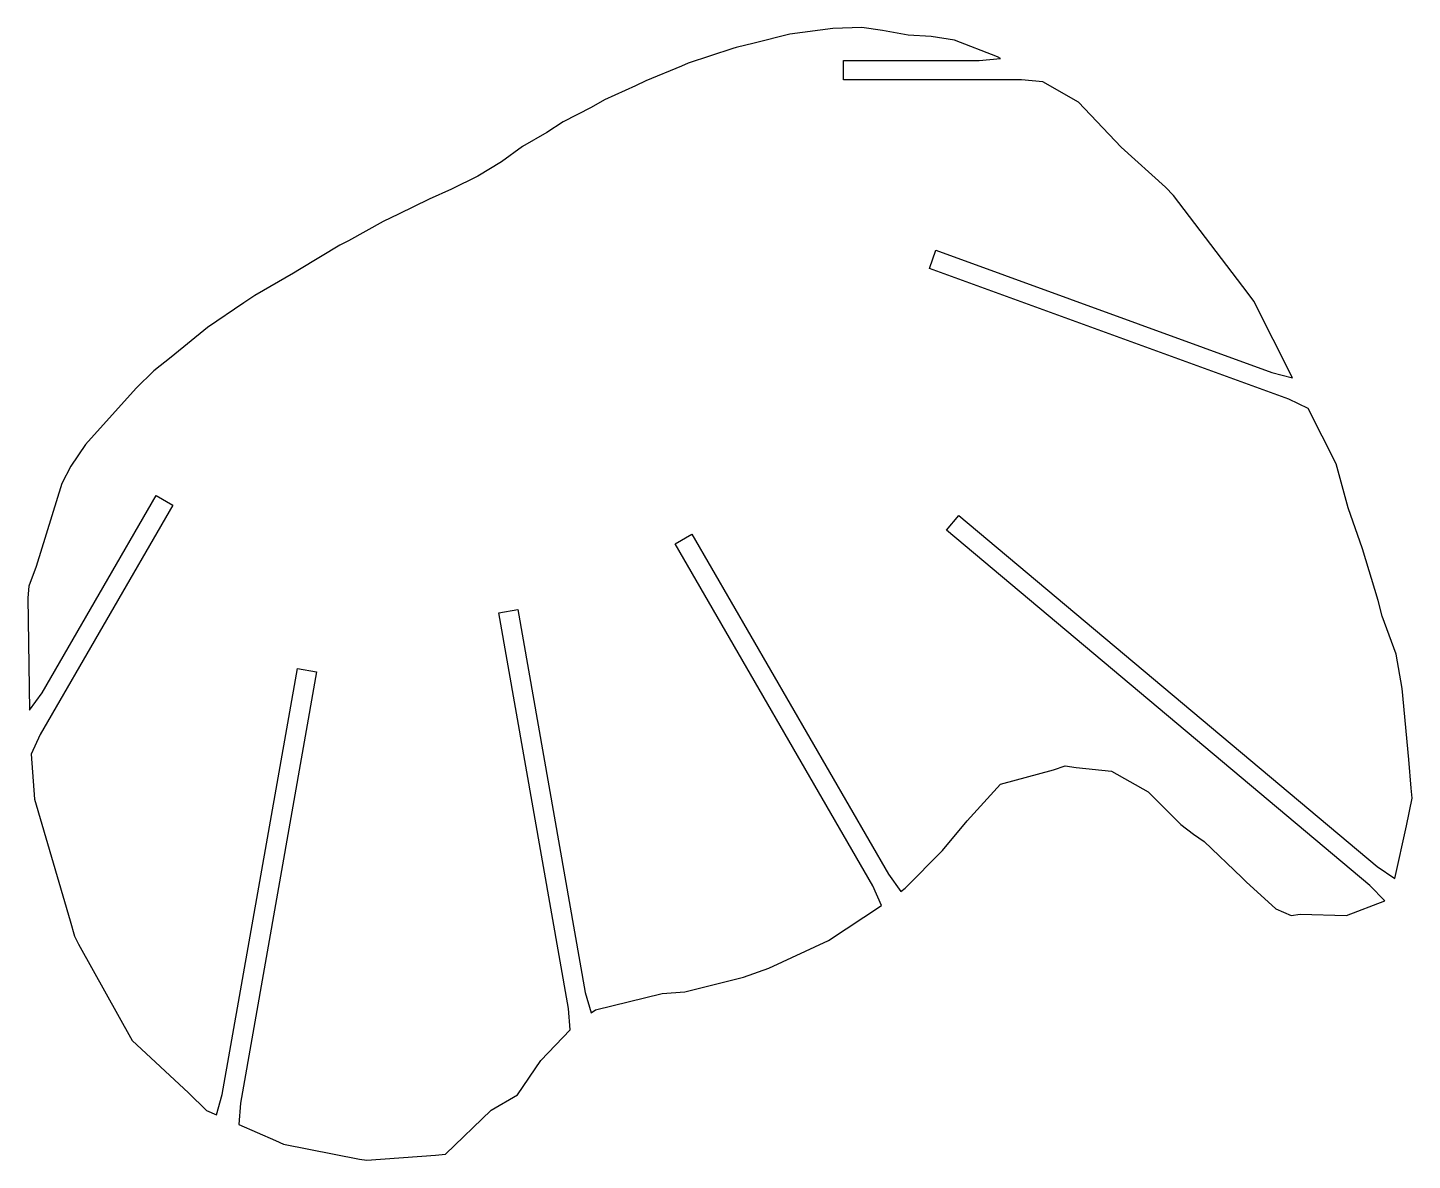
# Model space of a CAD drawing. Header units: inches. Extents: x -5 to 285, y 101 to 339.
import ezdxf

# ---------------------------------------------------------------- set-up
doc = ezdxf.new("R2010")
doc.units = ezdxf.units.IN
doc.header["$MEASUREMENT"] = 0
doc.layers.add('boundary', color=7, linetype='Continuous')

# ---------------------------------------------------------------- blocks, each defined once
blk = doc.blocks.new('block 2')
at = {"layer": 'boundary', "color": 5, "lineweight": 25, "true_color": 0x0000ff}
for points in [[(48.88, 104.88), (64.83, 101.73)], [(48.88, 104.88), (64.83, 101.73)], [(48.88, 104.88), (48.88, 104.88)], [(64.83, 101.73), (64.83, 101.73)]]:
    blk.add_lwpolyline(points, dxfattribs=at)
blk = doc.blocks.new('block 3')
at = {"layer": 'boundary', "color": 5, "lineweight": 25, "true_color": 0x0000ff}
for points in [[(64.83, 101.73), (66.38, 101.49)], [(64.83, 101.73), (66.38, 101.49)], [(64.83, 101.73), (64.83, 101.73)], [(66.38, 101.49), (66.38, 101.49)]]:
    blk.add_lwpolyline(points, dxfattribs=at)
blk = doc.blocks.new('block 4')
at = {"layer": 'boundary', "color": 5, "lineweight": 25, "true_color": 0x0000ff}
for points in [[(66.38, 101.49), (80.76, 102.6)], [(66.38, 101.49), (80.76, 102.6)], [(80.76, 102.6), (80.76, 102.6)], [(66.38, 101.49), (66.38, 101.49)]]:
    blk.add_lwpolyline(points, dxfattribs=at)
blk = doc.blocks.new('block 5')
at = {"layer": 'boundary', "color": 5, "lineweight": 25, "true_color": 0x0000ff}
for points in [[(80.76, 102.6), (82.86, 102.78)], [(80.76, 102.6), (82.86, 102.78)], [(80.76, 102.6), (80.76, 102.6)], [(82.86, 102.78), (82.86, 102.78)]]:
    blk.add_lwpolyline(points, dxfattribs=at)
blk = doc.blocks.new('block 6')
at = {"layer": 'boundary', "color": 5, "lineweight": 25, "true_color": 0x0000ff}
for points in [[(82.86, 102.78), (92.39, 111.98)], [(82.86, 102.78), (92.39, 111.98)], [(92.39, 111.98), (92.39, 111.98)], [(82.86, 102.78), (82.86, 102.78)]]:
    blk.add_lwpolyline(points, dxfattribs=at)
blk = doc.blocks.new('block 7')
at = {"layer": 'boundary', "color": 5, "lineweight": 25, "true_color": 0x0000ff}
for points in [[(92.39, 111.98), (97.9, 115.21)], [(92.39, 111.98), (97.9, 115.21)], [(97.9, 115.21), (97.9, 115.21)], [(92.39, 111.98), (92.39, 111.98)]]:
    blk.add_lwpolyline(points, dxfattribs=at)
blk = doc.blocks.new('block 8')
at = {"layer": 'boundary', "color": 5, "lineweight": 25, "true_color": 0x0000ff}
for points in [[(97.9, 115.21), (102.82, 122.43)], [(97.9, 115.21), (102.82, 122.43)], [(102.82, 122.43), (102.82, 122.43)], [(97.9, 115.21), (97.9, 115.21)]]:
    blk.add_lwpolyline(points, dxfattribs=at)
blk = doc.blocks.new('block 9')
at = {"layer": 'boundary', "color": 5, "lineweight": 25, "true_color": 0x0000ff}
for points in [[(102.82, 122.43), (108.97, 128.82)], [(102.82, 122.43), (108.97, 128.82)], [(108.97, 128.82), (108.97, 128.82)], [(102.82, 122.43), (102.82, 122.43)]]:
    blk.add_lwpolyline(points, dxfattribs=at)
blk = doc.blocks.new('block 10')
at = {"layer": 'boundary', "color": 5, "lineweight": 25, "true_color": 0x0000ff}
for points in [[(108.97, 128.82), (108.62, 133.29)], [(108.97, 128.82), (108.62, 133.29)], [(108.62, 133.29), (108.62, 133.29)], [(108.97, 128.82), (108.97, 128.82)]]:
    blk.add_lwpolyline(points, dxfattribs=at)
blk = doc.blocks.new('block 11')
at = {"layer": 'boundary', "color": 5, "lineweight": 25, "true_color": 0x0000ff}
for points in [[(108.62, 133.29), (93.99, 216.28)], [(108.62, 133.29), (93.99, 216.28)], [(93.99, 216.28), (93.99, 216.28)], [(108.62, 133.29), (108.62, 133.29)]]:
    blk.add_lwpolyline(points, dxfattribs=at)
blk = doc.blocks.new('block 12')
at = {"layer": 'boundary', "color": 5, "lineweight": 25, "true_color": 0x0000ff}
for points in [[(93.99, 216.28), (97.98, 216.98)], [(93.99, 216.28), (97.98, 216.98)], [(93.99, 216.28), (93.99, 216.28)], [(97.98, 216.98), (97.98, 216.98)]]:
    blk.add_lwpolyline(points, dxfattribs=at)
blk = doc.blocks.new('block 13')
at = {"layer": 'boundary', "color": 5, "lineweight": 25, "true_color": 0x0000ff}
for points in [[(97.98, 216.98), (112.14, 136.7)], [(97.98, 216.98), (112.14, 136.7)], [(97.98, 216.98), (97.98, 216.98)], [(112.14, 136.7), (112.14, 136.7)]]:
    blk.add_lwpolyline(points, dxfattribs=at)
blk = doc.blocks.new('block 14')
at = {"layer": 'boundary', "color": 5, "lineweight": 25, "true_color": 0x0000ff}
for points in [[(112.14, 136.7), (113.34, 132.39)], [(112.14, 136.7), (113.34, 132.39)], [(112.14, 136.7), (112.14, 136.7)], [(113.34, 132.39), (113.34, 132.39)]]:
    blk.add_lwpolyline(points, dxfattribs=at)
blk = doc.blocks.new('block 15')
at = {"layer": 'boundary', "color": 5, "lineweight": 25, "true_color": 0x0000ff}
for points in [[(113.34, 132.39), (114.24, 133.07)], [(113.34, 132.39), (114.24, 133.07)], [(113.34, 132.39), (113.34, 132.39)], [(114.24, 133.07), (114.24, 133.07)]]:
    blk.add_lwpolyline(points, dxfattribs=at)
blk = doc.blocks.new('block 16')
at = {"layer": 'boundary', "color": 5, "lineweight": 25, "true_color": 0x0000ff}
for points in [[(114.24, 133.07), (128.25, 136.45)], [(114.24, 133.07), (128.25, 136.45)], [(128.25, 136.45), (128.25, 136.45)], [(114.24, 133.07), (114.24, 133.07)]]:
    blk.add_lwpolyline(points, dxfattribs=at)
blk = doc.blocks.new('block 17')
at = {"layer": 'boundary', "color": 5, "lineweight": 25, "true_color": 0x0000ff}
for points in [[(128.25, 136.45), (133.02, 136.83)], [(128.25, 136.45), (133.02, 136.83)], [(128.25, 136.45), (128.25, 136.45)], [(133.02, 136.83), (133.02, 136.83)]]:
    blk.add_lwpolyline(points, dxfattribs=at)
blk = doc.blocks.new('block 18')
at = {"layer": 'boundary', "color": 5, "lineweight": 25, "true_color": 0x0000ff}
for points in [[(133.02, 136.83), (145.3, 139.89)], [(133.02, 136.83), (145.3, 139.89)], [(145.3, 139.89), (145.3, 139.89)], [(133.02, 136.83), (133.02, 136.83)]]:
    blk.add_lwpolyline(points, dxfattribs=at)
blk = doc.blocks.new('block 19')
at = {"layer": 'boundary', "color": 5, "lineweight": 25, "true_color": 0x0000ff}
for points in [[(145.3, 139.89), (150.6, 141.76)], [(145.3, 139.89), (150.6, 141.76)], [(145.3, 139.89), (145.3, 139.89)], [(150.6, 141.76), (150.6, 141.76)]]:
    blk.add_lwpolyline(points, dxfattribs=at)
blk = doc.blocks.new('block 20')
at = {"layer": 'boundary', "color": 5, "lineweight": 25, "true_color": 0x0000ff}
for points in [[(150.6, 141.76), (163.13, 147.56)], [(150.6, 141.76), (163.13, 147.56)], [(163.13, 147.56), (163.13, 147.56)], [(150.6, 141.76), (150.6, 141.76)]]:
    blk.add_lwpolyline(points, dxfattribs=at)
blk = doc.blocks.new('block 21')
at = {"layer": 'boundary', "color": 5, "lineweight": 25, "true_color": 0x0000ff}
for points in [[(163.13, 147.56), (174.19, 154.9)], [(163.13, 147.56), (174.19, 154.9)], [(174.19, 154.9), (174.19, 154.9)], [(163.13, 147.56), (163.13, 147.56)]]:
    blk.add_lwpolyline(points, dxfattribs=at)
blk = doc.blocks.new('block 22')
at = {"layer": 'boundary', "color": 5, "lineweight": 25, "true_color": 0x0000ff}
for points in [[(174.19, 154.9), (172.39, 159.01)], [(174.19, 154.9), (172.39, 159.01)], [(172.39, 159.01), (172.39, 159.01)], [(174.19, 154.9), (174.19, 154.9)]]:
    blk.add_lwpolyline(points, dxfattribs=at)
blk = doc.blocks.new('block 23')
at = {"layer": 'boundary', "color": 5, "lineweight": 25, "true_color": 0x0000ff}
for points in [[(172.39, 159.01), (130.98, 230.75)], [(172.39, 159.01), (130.98, 230.75)], [(130.98, 230.75), (130.98, 230.75)], [(172.39, 159.01), (172.39, 159.01)]]:
    blk.add_lwpolyline(points, dxfattribs=at)
blk = doc.blocks.new('block 24')
at = {"layer": 'boundary', "color": 5, "lineweight": 25, "true_color": 0x0000ff}
for points in [[(130.98, 230.75), (134.49, 232.77)], [(130.98, 230.75), (134.49, 232.77)], [(134.49, 232.77), (134.49, 232.77)], [(130.98, 230.75), (130.98, 230.75)]]:
    blk.add_lwpolyline(points, dxfattribs=at)
blk = doc.blocks.new('block 25')
at = {"layer": 'boundary', "color": 5, "lineweight": 25, "true_color": 0x0000ff}
for points in [[(134.49, 232.77), (175.64, 161.49)], [(134.49, 232.77), (175.64, 161.49)], [(134.49, 232.77), (134.49, 232.77)], [(175.64, 161.49), (175.64, 161.49)]]:
    blk.add_lwpolyline(points, dxfattribs=at)
blk = doc.blocks.new('block 26')
at = {"layer": 'boundary', "color": 5, "lineweight": 25, "true_color": 0x0000ff}
for points in [[(175.64, 161.49), (178.25, 157.85)], [(175.64, 161.49), (178.25, 157.85)], [(175.64, 161.49), (175.64, 161.49)], [(178.25, 157.85), (178.25, 157.85)]]:
    blk.add_lwpolyline(points, dxfattribs=at)
blk = doc.blocks.new('block 27')
at = {"layer": 'boundary', "color": 5, "lineweight": 25, "true_color": 0x0000ff}
for points in [[(178.25, 157.85), (179.18, 158.53)], [(178.25, 157.85), (179.18, 158.53)], [(178.25, 157.85), (178.25, 157.85)], [(179.18, 158.53), (179.18, 158.53)]]:
    blk.add_lwpolyline(points, dxfattribs=at)
blk = doc.blocks.new('block 28')
at = {"layer": 'boundary', "color": 5, "lineweight": 25, "true_color": 0x0000ff}
for points in [[(179.18, 158.53), (187.01, 166.44)], [(179.18, 158.53), (187.01, 166.44)], [(187.01, 166.44), (187.01, 166.44)], [(179.18, 158.53), (179.18, 158.53)]]:
    blk.add_lwpolyline(points, dxfattribs=at)
blk = doc.blocks.new('block 29')
at = {"layer": 'boundary', "color": 5, "lineweight": 25, "true_color": 0x0000ff}
for points in [[(187.01, 166.44), (192.18, 172.67)], [(187.01, 166.44), (192.18, 172.67)], [(192.18, 172.67), (192.18, 172.67)], [(187.01, 166.44), (187.01, 166.44)]]:
    blk.add_lwpolyline(points, dxfattribs=at)
blk = doc.blocks.new('block 30')
at = {"layer": 'boundary', "color": 5, "lineweight": 25, "true_color": 0x0000ff}
for points in [[(192.18, 172.67), (199.13, 180.32)], [(192.18, 172.67), (199.13, 180.32)], [(199.13, 180.32), (199.13, 180.32)], [(192.18, 172.67), (192.18, 172.67)]]:
    blk.add_lwpolyline(points, dxfattribs=at)
blk = doc.blocks.new('block 31')
at = {"layer": 'boundary', "color": 5, "lineweight": 25, "true_color": 0x0000ff}
for points in [[(199.13, 180.32), (210.22, 183.38)], [(199.13, 180.32), (210.22, 183.38)], [(210.22, 183.38), (210.22, 183.38)], [(199.13, 180.32), (199.13, 180.32)]]:
    blk.add_lwpolyline(points, dxfattribs=at)
blk = doc.blocks.new('block 32')
at = {"layer": 'boundary', "color": 5, "lineweight": 25, "true_color": 0x0000ff}
for points in [[(210.22, 183.38), (212.67, 184.2)], [(210.22, 183.38), (212.67, 184.2)], [(210.22, 183.38), (210.22, 183.38)], [(212.67, 184.2), (212.67, 184.2)]]:
    blk.add_lwpolyline(points, dxfattribs=at)
blk = doc.blocks.new('block 33')
at = {"layer": 'boundary', "color": 5, "lineweight": 25, "true_color": 0x0000ff}
for points in [[(212.67, 184.2), (214.97, 183.81)], [(212.67, 184.2), (214.97, 183.81)], [(212.67, 184.2), (212.67, 184.2)], [(214.97, 183.81), (214.97, 183.81)]]:
    blk.add_lwpolyline(points, dxfattribs=at)
blk = doc.blocks.new('block 34')
at = {"layer": 'boundary', "color": 5, "lineweight": 25, "true_color": 0x0000ff}
for points in [[(214.97, 183.81), (222.37, 183.05)], [(214.97, 183.81), (222.37, 183.05)], [(214.97, 183.81), (214.97, 183.81)], [(222.37, 183.05), (222.37, 183.05)]]:
    blk.add_lwpolyline(points, dxfattribs=at)
blk = doc.blocks.new('block 35')
at = {"layer": 'boundary', "color": 5, "lineweight": 25, "true_color": 0x0000ff}
for points in [[(222.37, 183.05), (230.07, 178.75)], [(222.37, 183.05), (230.07, 178.75)], [(222.37, 183.05), (222.37, 183.05)], [(230.07, 178.75), (230.07, 178.75)]]:
    blk.add_lwpolyline(points, dxfattribs=at)
blk = doc.blocks.new('block 36')
at = {"layer": 'boundary', "color": 5, "lineweight": 25, "true_color": 0x0000ff}
for points in [[(230.07, 178.75), (236.9, 171.91)], [(230.07, 178.75), (236.9, 171.91)], [(230.07, 178.75), (230.07, 178.75)], [(236.9, 171.91), (236.9, 171.91)]]:
    blk.add_lwpolyline(points, dxfattribs=at)
blk = doc.blocks.new('block 37')
at = {"layer": 'boundary', "color": 5, "lineweight": 25, "true_color": 0x0000ff}
for points in [[(236.9, 171.91), (239.6, 169.9)], [(236.9, 171.91), (239.6, 169.9)], [(236.9, 171.91), (236.9, 171.91)], [(239.6, 169.9), (239.6, 169.9)]]:
    blk.add_lwpolyline(points, dxfattribs=at)
blk = doc.blocks.new('block 38')
at = {"layer": 'boundary', "color": 5, "lineweight": 25, "true_color": 0x0000ff}
for points in [[(239.6, 169.9), (241.83, 168.33)], [(239.6, 169.9), (241.83, 168.33)], [(239.6, 169.9), (239.6, 169.9)], [(241.83, 168.33), (241.83, 168.33)]]:
    blk.add_lwpolyline(points, dxfattribs=at)
blk = doc.blocks.new('block 39')
at = {"layer": 'boundary', "color": 5, "lineweight": 25, "true_color": 0x0000ff}
for points in [[(241.83, 168.33), (249.74, 160.81)], [(241.83, 168.33), (249.74, 160.81)], [(241.83, 168.33), (241.83, 168.33)], [(249.74, 160.81), (249.74, 160.81)]]:
    blk.add_lwpolyline(points, dxfattribs=at)
blk = doc.blocks.new('block 40')
at = {"layer": 'boundary', "color": 5, "lineweight": 25, "true_color": 0x0000ff}
for points in [[(249.74, 160.81), (250.63, 159.84)], [(249.74, 160.81), (250.63, 159.84)], [(249.74, 160.81), (249.74, 160.81)], [(250.63, 159.84), (250.63, 159.84)]]:
    blk.add_lwpolyline(points, dxfattribs=at)
blk = doc.blocks.new('block 41')
at = {"layer": 'boundary', "color": 5, "lineweight": 25, "true_color": 0x0000ff}
for points in [[(250.63, 159.84), (256.86, 154.23)], [(250.63, 159.84), (256.86, 154.23)], [(250.63, 159.84), (250.63, 159.84)], [(256.86, 154.23), (256.86, 154.23)]]:
    blk.add_lwpolyline(points, dxfattribs=at)
blk = doc.blocks.new('block 42')
at = {"layer": 'boundary', "color": 5, "lineweight": 25, "true_color": 0x0000ff}
for points in [[(256.86, 154.23), (260.03, 152.83)], [(256.86, 154.23), (260.03, 152.83)], [(256.86, 154.23), (256.86, 154.23)], [(260.03, 152.83), (260.03, 152.83)]]:
    blk.add_lwpolyline(points, dxfattribs=at)
blk = doc.blocks.new('block 43')
at = {"layer": 'boundary', "color": 5, "lineweight": 25, "true_color": 0x0000ff}
for points in [[(260.03, 152.83), (261.96, 153.11)], [(260.03, 152.83), (261.96, 153.11)], [(260.03, 152.83), (260.03, 152.83)], [(261.96, 153.11), (261.96, 153.11)]]:
    blk.add_lwpolyline(points, dxfattribs=at)
blk = doc.blocks.new('block 44')
at = {"layer": 'boundary', "color": 5, "lineweight": 25, "true_color": 0x0000ff}
for points in [[(261.96, 153.11), (271.67, 152.8)], [(261.96, 153.11), (271.67, 152.8)], [(261.96, 153.11), (261.96, 153.11)], [(271.67, 152.8), (271.67, 152.8)]]:
    blk.add_lwpolyline(points, dxfattribs=at)
blk = doc.blocks.new('block 45')
at = {"layer": 'boundary', "color": 5, "lineweight": 25, "true_color": 0x0000ff}
for points in [[(271.67, 152.8), (279.67, 155.91)], [(271.67, 152.8), (279.67, 155.91)], [(279.67, 155.91), (279.67, 155.91)], [(271.67, 152.8), (271.67, 152.8)]]:
    blk.add_lwpolyline(points, dxfattribs=at)
blk = doc.blocks.new('block 46')
at = {"layer": 'boundary', "color": 5, "lineweight": 25, "true_color": 0x0000ff}
for points in [[(279.67, 155.91), (276.54, 159.12)], [(279.67, 155.91), (276.54, 159.12)], [(276.54, 159.12), (276.54, 159.12)], [(279.67, 155.91), (279.67, 155.91)]]:
    blk.add_lwpolyline(points, dxfattribs=at)
blk = doc.blocks.new('block 47')
at = {"layer": 'boundary', "color": 5, "lineweight": 25, "true_color": 0x0000ff}
for points in [[(276.54, 159.12), (187.8, 233.58)], [(276.54, 159.12), (187.8, 233.58)], [(187.8, 233.58), (187.8, 233.58)], [(276.54, 159.12), (276.54, 159.12)]]:
    blk.add_lwpolyline(points, dxfattribs=at)
blk = doc.blocks.new('block 48')
at = {"layer": 'boundary', "color": 5, "lineweight": 25, "true_color": 0x0000ff}
for points in [[(187.8, 233.58), (190.4, 236.68)], [(187.8, 233.58), (190.4, 236.68)], [(190.4, 236.68), (190.4, 236.68)], [(187.8, 233.58), (187.8, 233.58)]]:
    blk.add_lwpolyline(points, dxfattribs=at)
blk = doc.blocks.new('block 49')
at = {"layer": 'boundary', "color": 5, "lineweight": 25, "true_color": 0x0000ff}
for points in [[(190.4, 236.68), (278.08, 163.11)], [(190.4, 236.68), (278.08, 163.11)], [(190.4, 236.68), (190.4, 236.68)], [(278.08, 163.11), (278.08, 163.11)]]:
    blk.add_lwpolyline(points, dxfattribs=at)
blk = doc.blocks.new('block 50')
at = {"layer": 'boundary', "color": 5, "lineweight": 25, "true_color": 0x0000ff}
for points in [[(278.08, 163.11), (281.77, 160.59)], [(278.08, 163.11), (281.77, 160.59)], [(278.08, 163.11), (278.08, 163.11)], [(281.77, 160.59), (281.77, 160.59)]]:
    blk.add_lwpolyline(points, dxfattribs=at)
blk = doc.blocks.new('block 51')
at = {"layer": 'boundary', "color": 5, "lineweight": 25, "true_color": 0x0000ff}
for points in [[(281.77, 160.59), (284.21, 171.6)], [(281.77, 160.59), (284.21, 171.6)], [(284.21, 171.6), (284.21, 171.6)], [(281.77, 160.59), (281.77, 160.59)]]:
    blk.add_lwpolyline(points, dxfattribs=at)
blk = doc.blocks.new('block 52')
at = {"layer": 'boundary', "color": 5, "lineweight": 25, "true_color": 0x0000ff}
for points in [[(284.21, 171.6), (285.43, 177.43)], [(284.21, 171.6), (285.43, 177.43)], [(285.43, 177.43), (285.43, 177.43)], [(284.21, 171.6), (284.21, 171.6)]]:
    blk.add_lwpolyline(points, dxfattribs=at)
blk = doc.blocks.new('block 53')
at = {"layer": 'boundary', "color": 5, "lineweight": 25, "true_color": 0x0000ff}
for points in [[(285.43, 177.43), (285.21, 179.54)], [(285.43, 177.43), (285.21, 179.54)], [(285.21, 179.54), (285.21, 179.54)], [(285.43, 177.43), (285.43, 177.43)]]:
    blk.add_lwpolyline(points, dxfattribs=at)
blk = doc.blocks.new('block 54')
at = {"layer": 'boundary', "color": 5, "lineweight": 25, "true_color": 0x0000ff}
for points in [[(285.21, 179.54), (284.74, 185.51)], [(285.21, 179.54), (284.74, 185.51)], [(284.74, 185.51), (284.74, 185.51)], [(285.21, 179.54), (285.21, 179.54)]]:
    blk.add_lwpolyline(points, dxfattribs=at)
blk = doc.blocks.new('block 55')
at = {"layer": 'boundary', "color": 5, "lineweight": 25, "true_color": 0x0000ff}
for points in [[(284.74, 185.51), (283.33, 200.42)], [(284.74, 185.51), (283.33, 200.42)], [(283.33, 200.42), (283.33, 200.42)], [(284.74, 185.51), (284.74, 185.51)]]:
    blk.add_lwpolyline(points, dxfattribs=at)
blk = doc.blocks.new('block 56')
at = {"layer": 'boundary', "color": 5, "lineweight": 25, "true_color": 0x0000ff}
for points in [[(283.33, 200.42), (282.06, 207.57)], [(283.33, 200.42), (282.06, 207.57)], [(282.06, 207.57), (282.06, 207.57)], [(283.33, 200.42), (283.33, 200.42)]]:
    blk.add_lwpolyline(points, dxfattribs=at)
blk = doc.blocks.new('block 57')
at = {"layer": 'boundary', "color": 5, "lineweight": 25, "true_color": 0x0000ff}
for points in [[(282.06, 207.57), (279.14, 215.57)], [(282.06, 207.57), (279.14, 215.57)], [(279.14, 215.57), (279.14, 215.57)], [(282.06, 207.57), (282.06, 207.57)]]:
    blk.add_lwpolyline(points, dxfattribs=at)
blk = doc.blocks.new('block 58')
at = {"layer": 'boundary', "color": 5, "lineweight": 25, "true_color": 0x0000ff}
for points in [[(279.14, 215.57), (278.29, 218.83)], [(279.14, 215.57), (278.29, 218.83)], [(278.29, 218.83), (278.29, 218.83)], [(279.14, 215.57), (279.14, 215.57)]]:
    blk.add_lwpolyline(points, dxfattribs=at)
blk = doc.blocks.new('block 59')
at = {"layer": 'boundary', "color": 5, "lineweight": 25, "true_color": 0x0000ff}
for points in [[(278.29, 218.83), (274.99, 229.7)], [(278.29, 218.83), (274.99, 229.7)], [(274.99, 229.7), (274.99, 229.7)], [(278.29, 218.83), (278.29, 218.83)]]:
    blk.add_lwpolyline(points, dxfattribs=at)
blk = doc.blocks.new('block 60')
at = {"layer": 'boundary', "color": 5, "lineweight": 25, "true_color": 0x0000ff}
for points in [[(274.99, 229.7), (271.99, 238.27)], [(274.99, 229.7), (271.99, 238.27)], [(271.99, 238.27), (271.99, 238.27)], [(274.99, 229.7), (274.99, 229.7)]]:
    blk.add_lwpolyline(points, dxfattribs=at)
blk = doc.blocks.new('block 61')
at = {"layer": 'boundary', "color": 5, "lineweight": 25, "true_color": 0x0000ff}
for points in [[(271.99, 238.27), (269.45, 247.48)], [(271.99, 238.27), (269.45, 247.48)], [(269.45, 247.48), (269.45, 247.48)], [(271.99, 238.27), (271.99, 238.27)]]:
    blk.add_lwpolyline(points, dxfattribs=at)
blk = doc.blocks.new('block 62')
at = {"layer": 'boundary', "color": 5, "lineweight": 25, "true_color": 0x0000ff}
for points in [[(269.45, 247.48), (263.6, 259.13)], [(269.45, 247.48), (263.6, 259.13)], [(263.6, 259.13), (263.6, 259.13)], [(269.45, 247.48), (269.45, 247.48)]]:
    blk.add_lwpolyline(points, dxfattribs=at)
blk = doc.blocks.new('block 63')
at = {"layer": 'boundary', "color": 5, "lineweight": 25, "true_color": 0x0000ff}
for points in [[(263.6, 259.13), (259.56, 261.07)], [(263.6, 259.13), (259.56, 261.07)], [(259.56, 261.07), (259.56, 261.07)], [(263.6, 259.13), (263.6, 259.13)]]:
    blk.add_lwpolyline(points, dxfattribs=at)
blk = doc.blocks.new('block 64')
at = {"layer": 'boundary', "color": 5, "lineweight": 25, "true_color": 0x0000ff}
for points in [[(259.56, 261.07), (184.23, 288.49)], [(259.56, 261.07), (184.23, 288.49)], [(184.23, 288.49), (184.23, 288.49)], [(259.56, 261.07), (259.56, 261.07)]]:
    blk.add_lwpolyline(points, dxfattribs=at)
blk = doc.blocks.new('block 65')
at = {"layer": 'boundary', "color": 5, "lineweight": 25, "true_color": 0x0000ff}
for points in [[(184.23, 288.49), (185.61, 292.3)], [(184.23, 288.49), (185.61, 292.3)], [(185.61, 292.3), (185.61, 292.3)], [(184.23, 288.49), (184.23, 288.49)]]:
    blk.add_lwpolyline(points, dxfattribs=at)
blk = doc.blocks.new('block 66')
at = {"layer": 'boundary', "color": 5, "lineweight": 25, "true_color": 0x0000ff}
for points in [[(185.61, 292.3), (256.02, 266.67)], [(185.61, 292.3), (256.02, 266.67)], [(185.61, 292.3), (185.61, 292.3)], [(256.02, 266.67), (256.02, 266.67)]]:
    blk.add_lwpolyline(points, dxfattribs=at)
blk = doc.blocks.new('block 67')
at = {"layer": 'boundary', "color": 5, "lineweight": 25, "true_color": 0x0000ff}
for points in [[(256.02, 266.67), (260.35, 265.56)], [(256.02, 266.67), (260.35, 265.56)], [(256.02, 266.67), (256.02, 266.67)], [(260.35, 265.56), (260.35, 265.56)]]:
    blk.add_lwpolyline(points, dxfattribs=at)
blk = doc.blocks.new('block 68')
at = {"layer": 'boundary', "color": 5, "lineweight": 25, "true_color": 0x0000ff}
for points in [[(260.35, 265.56), (252.26, 281.58)], [(260.35, 265.56), (252.26, 281.58)], [(252.26, 281.58), (252.26, 281.58)], [(260.35, 265.56), (260.35, 265.56)]]:
    blk.add_lwpolyline(points, dxfattribs=at)
blk = doc.blocks.new('block 69')
at = {"layer": 'boundary', "color": 5, "lineweight": 25, "true_color": 0x0000ff}
for points in [[(252.26, 281.58), (251.03, 283.19)], [(252.26, 281.58), (251.03, 283.19)], [(251.03, 283.19), (251.03, 283.19)], [(252.26, 281.58), (252.26, 281.58)]]:
    blk.add_lwpolyline(points, dxfattribs=at)
blk = doc.blocks.new('block 70')
at = {"layer": 'boundary', "color": 5, "lineweight": 25, "true_color": 0x0000ff}
for points in [[(251.03, 283.19), (235.38, 303.79)], [(251.03, 283.19), (235.38, 303.79)], [(235.38, 303.79), (235.38, 303.79)], [(251.03, 283.19), (251.03, 283.19)]]:
    blk.add_lwpolyline(points, dxfattribs=at)
blk = doc.blocks.new('block 71')
at = {"layer": 'boundary', "color": 5, "lineweight": 25, "true_color": 0x0000ff}
for points in [[(235.38, 303.79), (233.69, 305.54)], [(235.38, 303.79), (233.69, 305.54)], [(233.69, 305.54), (233.69, 305.54)], [(235.38, 303.79), (235.38, 303.79)]]:
    blk.add_lwpolyline(points, dxfattribs=at)
blk = doc.blocks.new('block 72')
at = {"layer": 'boundary', "color": 5, "lineweight": 25, "true_color": 0x0000ff}
for points in [[(233.69, 305.54), (224.39, 313.88)], [(233.69, 305.54), (224.39, 313.88)], [(224.39, 313.88), (224.39, 313.88)], [(233.69, 305.54), (233.69, 305.54)]]:
    blk.add_lwpolyline(points, dxfattribs=at)
blk = doc.blocks.new('block 73')
at = {"layer": 'boundary', "color": 5, "lineweight": 25, "true_color": 0x0000ff}
for points in [[(224.39, 313.88), (215.45, 323.3)], [(224.39, 313.88), (215.45, 323.3)], [(215.45, 323.3), (215.45, 323.3)], [(224.39, 313.88), (224.39, 313.88)]]:
    blk.add_lwpolyline(points, dxfattribs=at)
blk = doc.blocks.new('block 74')
at = {"layer": 'boundary', "color": 5, "lineweight": 25, "true_color": 0x0000ff}
for points in [[(215.45, 323.3), (207.98, 327.58)], [(215.45, 323.3), (207.98, 327.58)], [(207.98, 327.58), (207.98, 327.58)], [(215.45, 323.3), (215.45, 323.3)]]:
    blk.add_lwpolyline(points, dxfattribs=at)
blk = doc.blocks.new('block 75')
at = {"layer": 'boundary', "color": 5, "lineweight": 25, "true_color": 0x0000ff}
for points in [[(207.98, 327.58), (203.52, 328.02)], [(207.98, 327.58), (203.52, 328.02)], [(203.52, 328.02), (203.52, 328.02)], [(207.98, 327.58), (207.98, 327.58)]]:
    blk.add_lwpolyline(points, dxfattribs=at)
blk = doc.blocks.new('block 76')
at = {"layer": 'boundary', "color": 5, "lineweight": 25, "true_color": 0x0000ff}
for points in [[(203.52, 328.02), (166.23, 328.02)], [(203.52, 328.02), (166.23, 328.02)], [(166.23, 328.02), (166.23, 328.02)], [(203.52, 328.02), (203.52, 328.02)]]:
    blk.add_lwpolyline(points, dxfattribs=at)
blk = doc.blocks.new('block 77')
at = {"layer": 'boundary', "color": 5, "lineweight": 25, "true_color": 0x0000ff}
for points in [[(166.23, 328.02), (166.23, 332.07)], [(166.23, 328.02), (166.23, 332.07)], [(166.23, 332.07), (166.23, 332.07)], [(166.23, 328.02), (166.23, 328.02)]]:
    blk.add_lwpolyline(points, dxfattribs=at)
blk = doc.blocks.new('block 78')
at = {"layer": 'boundary', "color": 5, "lineweight": 25, "true_color": 0x0000ff}
for points in [[(166.23, 332.07), (194.65, 332.07)], [(166.23, 332.07), (194.65, 332.07)], [(166.23, 332.07), (166.23, 332.07)], [(194.65, 332.07), (194.65, 332.07)]]:
    blk.add_lwpolyline(points, dxfattribs=at)
blk = doc.blocks.new('block 79')
at = {"layer": 'boundary', "color": 5, "lineweight": 25, "true_color": 0x0000ff}
for points in [[(194.65, 332.07), (199.11, 332.51)], [(194.65, 332.07), (199.11, 332.51)], [(194.65, 332.07), (194.65, 332.07)], [(199.11, 332.51), (199.11, 332.51)]]:
    blk.add_lwpolyline(points, dxfattribs=at)
blk = doc.blocks.new('block 80')
at = {"layer": 'boundary', "color": 5, "lineweight": 25, "true_color": 0x0000ff}
for points in [[(199.11, 332.51), (198.53, 332.83)], [(199.11, 332.51), (198.53, 332.83)], [(198.53, 332.83), (198.53, 332.83)], [(199.11, 332.51), (199.11, 332.51)]]:
    blk.add_lwpolyline(points, dxfattribs=at)
blk = doc.blocks.new('block 81')
at = {"layer": 'boundary', "color": 5, "lineweight": 25, "true_color": 0x0000ff}
for points in [[(198.53, 332.83), (189.52, 336.32)], [(198.53, 332.83), (189.52, 336.32)], [(189.52, 336.32), (189.52, 336.32)], [(198.53, 332.83), (198.53, 332.83)]]:
    blk.add_lwpolyline(points, dxfattribs=at)
blk = doc.blocks.new('block 82')
at = {"layer": 'boundary', "color": 5, "lineweight": 25, "true_color": 0x0000ff}
for points in [[(189.52, 336.32), (184.61, 337.12)], [(189.52, 336.32), (184.61, 337.12)], [(184.61, 337.12), (184.61, 337.12)], [(189.52, 336.32), (189.52, 336.32)]]:
    blk.add_lwpolyline(points, dxfattribs=at)
blk = doc.blocks.new('block 83')
at = {"layer": 'boundary', "color": 5, "lineweight": 25, "true_color": 0x0000ff}
for points in [[(184.61, 337.12), (179.79, 337.37)], [(184.61, 337.12), (179.79, 337.37)], [(179.79, 337.37), (179.79, 337.37)], [(184.61, 337.12), (184.61, 337.12)]]:
    blk.add_lwpolyline(points, dxfattribs=at)
blk = doc.blocks.new('block 84')
at = {"layer": 'boundary', "color": 5, "lineweight": 25, "true_color": 0x0000ff}
for points in [[(179.79, 337.37), (174.39, 338.38)], [(179.79, 337.37), (174.39, 338.38)], [(174.39, 338.38), (174.39, 338.38)], [(179.79, 337.37), (179.79, 337.37)]]:
    blk.add_lwpolyline(points, dxfattribs=at)
blk = doc.blocks.new('block 85')
at = {"layer": 'boundary', "color": 5, "lineweight": 25, "true_color": 0x0000ff}
for points in [[(174.39, 338.38), (170.08, 338.95)], [(174.39, 338.38), (170.08, 338.95)], [(170.08, 338.95), (170.08, 338.95)], [(174.39, 338.38), (174.39, 338.38)]]:
    blk.add_lwpolyline(points, dxfattribs=at)
blk = doc.blocks.new('block 86')
at = {"layer": 'boundary', "color": 5, "lineweight": 25, "true_color": 0x0000ff}
for points in [[(170.08, 338.95), (164, 338.81)], [(170.08, 338.95), (164, 338.81)], [(164, 338.81), (164, 338.81)], [(170.08, 338.95), (170.08, 338.95)]]:
    blk.add_lwpolyline(points, dxfattribs=at)
blk = doc.blocks.new('block 87')
at = {"layer": 'boundary', "color": 5, "lineweight": 25, "true_color": 0x0000ff}
for points in [[(164, 338.81), (154.99, 337.58)], [(164, 338.81), (154.99, 337.58)], [(154.99, 337.58), (154.99, 337.58)], [(164, 338.81), (164, 338.81)]]:
    blk.add_lwpolyline(points, dxfattribs=at)
blk = doc.blocks.new('block 88')
at = {"layer": 'boundary', "color": 5, "lineweight": 25, "true_color": 0x0000ff}
for points in [[(154.99, 337.58), (147.53, 335.67)], [(154.99, 337.58), (147.53, 335.67)], [(154.99, 337.58), (154.99, 337.58)], [(147.53, 335.67), (147.53, 335.67)]]:
    blk.add_lwpolyline(points, dxfattribs=at)
blk = doc.blocks.new('block 89')
at = {"layer": 'boundary', "color": 5, "lineweight": 25, "true_color": 0x0000ff}
for points in [[(147.53, 335.67), (143.78, 334.8)], [(147.53, 335.67), (143.78, 334.8)], [(143.78, 334.8), (143.78, 334.8)], [(147.53, 335.67), (147.53, 335.67)]]:
    blk.add_lwpolyline(points, dxfattribs=at)
blk = doc.blocks.new('block 90')
at = {"layer": 'boundary', "color": 5, "lineweight": 25, "true_color": 0x0000ff}
for points in [[(143.78, 334.8), (143.04, 334.57)], [(143.78, 334.8), (143.04, 334.57)], [(143.04, 334.57), (143.04, 334.57)], [(143.78, 334.8), (143.78, 334.8)]]:
    blk.add_lwpolyline(points, dxfattribs=at)
blk = doc.blocks.new('block 91')
at = {"layer": 'boundary', "color": 5, "lineweight": 25, "true_color": 0x0000ff}
for points in [[(143.04, 334.57), (133.71, 331.5)], [(143.04, 334.57), (133.71, 331.5)], [(143.04, 334.57), (143.04, 334.57)], [(133.71, 331.5), (133.71, 331.5)]]:
    blk.add_lwpolyline(points, dxfattribs=at)
blk = doc.blocks.new('block 92')
at = {"layer": 'boundary', "color": 5, "lineweight": 25, "true_color": 0x0000ff}
for points in [[(133.71, 331.5), (132.26, 330.91)], [(133.71, 331.5), (132.26, 330.91)], [(132.26, 330.91), (132.26, 330.91)], [(133.71, 331.5), (133.71, 331.5)]]:
    blk.add_lwpolyline(points, dxfattribs=at)
blk = doc.blocks.new('block 93')
at = {"layer": 'boundary', "color": 5, "lineweight": 25, "true_color": 0x0000ff}
for points in [[(132.26, 330.91), (124.8, 327.8)], [(132.26, 330.91), (124.8, 327.8)], [(132.26, 330.91), (132.26, 330.91)], [(124.8, 327.8), (124.8, 327.8)]]:
    blk.add_lwpolyline(points, dxfattribs=at)
blk = doc.blocks.new('block 94')
at = {"layer": 'boundary', "color": 5, "lineweight": 25, "true_color": 0x0000ff}
for points in [[(124.8, 327.8), (122.63, 326.76)], [(124.8, 327.8), (122.63, 326.76)], [(122.63, 326.76), (122.63, 326.76)], [(124.8, 327.8), (124.8, 327.8)]]:
    blk.add_lwpolyline(points, dxfattribs=at)
blk = doc.blocks.new('block 95')
at = {"layer": 'boundary', "color": 5, "lineweight": 25, "true_color": 0x0000ff}
for points in [[(122.63, 326.76), (116.14, 323.84)], [(122.63, 326.76), (116.14, 323.84)], [(122.63, 326.76), (122.63, 326.76)], [(116.14, 323.84), (116.14, 323.84)]]:
    blk.add_lwpolyline(points, dxfattribs=at)
blk = doc.blocks.new('block 96')
at = {"layer": 'boundary', "color": 5, "lineweight": 25, "true_color": 0x0000ff}
for points in [[(116.14, 323.84), (113.39, 322.22)], [(116.14, 323.84), (113.39, 322.22)], [(113.39, 322.22), (113.39, 322.22)], [(116.14, 323.84), (116.14, 323.84)]]:
    blk.add_lwpolyline(points, dxfattribs=at)
blk = doc.blocks.new('block 97')
at = {"layer": 'boundary', "color": 5, "lineweight": 25, "true_color": 0x0000ff}
for points in [[(113.39, 322.22), (107.51, 319.24)], [(113.39, 322.22), (107.51, 319.24)], [(113.39, 322.22), (113.39, 322.22)], [(107.51, 319.24), (107.51, 319.24)]]:
    blk.add_lwpolyline(points, dxfattribs=at)
blk = doc.blocks.new('block 98')
at = {"layer": 'boundary', "color": 5, "lineweight": 25, "true_color": 0x0000ff}
for points in [[(107.51, 319.24), (104.04, 316.98)], [(107.51, 319.24), (104.04, 316.98)], [(107.51, 319.24), (107.51, 319.24)], [(104.04, 316.98), (104.04, 316.98)]]:
    blk.add_lwpolyline(points, dxfattribs=at)
blk = doc.blocks.new('block 99')
at = {"layer": 'boundary', "color": 5, "lineweight": 25, "true_color": 0x0000ff}
for points in [[(104.04, 316.98), (98.98, 314.02)], [(104.04, 316.98), (98.98, 314.02)], [(104.04, 316.98), (104.04, 316.98)], [(98.98, 314.02), (98.98, 314.02)]]:
    blk.add_lwpolyline(points, dxfattribs=at)
blk = doc.blocks.new('block 100')
at = {"layer": 'boundary', "color": 5, "lineweight": 25, "true_color": 0x0000ff}
for points in [[(98.98, 314.02), (94.56, 310.83)], [(98.98, 314.02), (94.56, 310.83)], [(98.98, 314.02), (98.98, 314.02)], [(94.56, 310.83), (94.56, 310.83)]]:
    blk.add_lwpolyline(points, dxfattribs=at)
blk = doc.blocks.new('block 101')
at = {"layer": 'boundary', "color": 5, "lineweight": 25, "true_color": 0x0000ff}
for points in [[(94.56, 310.83), (89.64, 307.82)], [(94.56, 310.83), (89.64, 307.82)], [(94.56, 310.83), (94.56, 310.83)], [(89.64, 307.82), (89.64, 307.82)]]:
    blk.add_lwpolyline(points, dxfattribs=at)
blk = doc.blocks.new('block 102')
at = {"layer": 'boundary', "color": 5, "lineweight": 25, "true_color": 0x0000ff}
for points in [[(89.64, 307.82), (84.13, 305.09)], [(89.64, 307.82), (84.13, 305.09)], [(89.64, 307.82), (89.64, 307.82)], [(84.13, 305.09), (84.13, 305.09)]]:
    blk.add_lwpolyline(points, dxfattribs=at)
blk = doc.blocks.new('block 103')
at = {"layer": 'boundary', "color": 5, "lineweight": 25, "true_color": 0x0000ff}
for points in [[(84.13, 305.09), (79.39, 302.96)], [(84.13, 305.09), (79.39, 302.96)], [(84.13, 305.09), (84.13, 305.09)], [(79.39, 302.96), (79.39, 302.96)]]:
    blk.add_lwpolyline(points, dxfattribs=at)
blk = doc.blocks.new('block 104')
at = {"layer": 'boundary', "color": 5, "lineweight": 25, "true_color": 0x0000ff}
for points in [[(79.39, 302.96), (73.01, 299.85)], [(79.39, 302.96), (73.01, 299.85)], [(79.39, 302.96), (79.39, 302.96)], [(73.01, 299.85), (73.01, 299.85)]]:
    blk.add_lwpolyline(points, dxfattribs=at)
blk = doc.blocks.new('block 105')
at = {"layer": 'boundary', "color": 5, "lineweight": 25, "true_color": 0x0000ff}
for points in [[(73.01, 299.85), (69.81, 298.34)], [(73.01, 299.85), (69.81, 298.34)], [(73.01, 299.85), (73.01, 299.85)], [(69.81, 298.34), (69.81, 298.34)]]:
    blk.add_lwpolyline(points, dxfattribs=at)
blk = doc.blocks.new('block 106')
at = {"layer": 'boundary', "color": 5, "lineweight": 25, "true_color": 0x0000ff}
for points in [[(69.81, 298.34), (62.54, 294.28)], [(69.81, 298.34), (62.54, 294.28)], [(69.81, 298.34), (69.81, 298.34)], [(62.54, 294.28), (62.54, 294.28)]]:
    blk.add_lwpolyline(points, dxfattribs=at)
blk = doc.blocks.new('block 107')
at = {"layer": 'boundary', "color": 5, "lineweight": 25, "true_color": 0x0000ff}
for points in [[(62.54, 294.28), (60.72, 293.34)], [(62.54, 294.28), (60.72, 293.34)], [(60.72, 293.34), (60.72, 293.34)], [(62.54, 294.28), (62.54, 294.28)]]:
    blk.add_lwpolyline(points, dxfattribs=at)
blk = doc.blocks.new('block 108')
at = {"layer": 'boundary', "color": 5, "lineweight": 25, "true_color": 0x0000ff}
for points in [[(60.72, 293.34), (52.26, 288.28)], [(60.72, 293.34), (52.26, 288.28)], [(60.72, 293.34), (60.72, 293.34)], [(52.26, 288.28), (52.26, 288.28)]]:
    blk.add_lwpolyline(points, dxfattribs=at)
blk = doc.blocks.new('block 109')
at = {"layer": 'boundary', "color": 5, "lineweight": 25, "true_color": 0x0000ff}
for points in [[(52.26, 288.28), (50.96, 287.46)], [(52.26, 288.28), (50.96, 287.46)], [(50.96, 287.46), (50.96, 287.46)], [(52.26, 288.28), (52.26, 288.28)]]:
    blk.add_lwpolyline(points, dxfattribs=at)
blk = doc.blocks.new('block 110')
at = {"layer": 'boundary', "color": 5, "lineweight": 25, "true_color": 0x0000ff}
for points in [[(50.96, 287.46), (42.89, 282.77)], [(50.96, 287.46), (42.89, 282.77)], [(50.96, 287.46), (50.96, 287.46)], [(42.89, 282.77), (42.89, 282.77)]]:
    blk.add_lwpolyline(points, dxfattribs=at)
blk = doc.blocks.new('block 111')
at = {"layer": 'boundary', "color": 5, "lineweight": 25, "true_color": 0x0000ff}
for points in [[(42.89, 282.77), (40.56, 281.23)], [(42.89, 282.77), (40.56, 281.23)], [(42.89, 282.77), (42.89, 282.77)], [(40.56, 281.23), (40.56, 281.23)]]:
    blk.add_lwpolyline(points, dxfattribs=at)
blk = doc.blocks.new('block 112')
at = {"layer": 'boundary', "color": 5, "lineweight": 25, "true_color": 0x0000ff}
for points in [[(40.56, 281.23), (33, 276.09)], [(40.56, 281.23), (33, 276.09)], [(40.56, 281.23), (40.56, 281.23)], [(33, 276.09), (33, 276.09)]]:
    blk.add_lwpolyline(points, dxfattribs=at)
blk = doc.blocks.new('block 113')
at = {"layer": 'boundary', "color": 5, "lineweight": 25, "true_color": 0x0000ff}
for points in [[(33, 276.09), (25.32, 269.88)], [(33, 276.09), (25.32, 269.88)], [(33, 276.09), (33, 276.09)], [(25.32, 269.88), (25.32, 269.88)]]:
    blk.add_lwpolyline(points, dxfattribs=at)
blk = doc.blocks.new('block 114')
at = {"layer": 'boundary', "color": 5, "lineweight": 25, "true_color": 0x0000ff}
for points in [[(25.32, 269.88), (21.72, 267)], [(25.32, 269.88), (21.72, 267)], [(25.32, 269.88), (25.32, 269.88)], [(21.72, 267), (21.72, 267)]]:
    blk.add_lwpolyline(points, dxfattribs=at)
blk = doc.blocks.new('block 115')
at = {"layer": 'boundary', "color": 5, "lineweight": 25, "true_color": 0x0000ff}
for points in [[(21.72, 267), (17.99, 263.34)], [(21.72, 267), (17.99, 263.34)], [(21.72, 267), (21.72, 267)], [(17.99, 263.34), (17.99, 263.34)]]:
    blk.add_lwpolyline(points, dxfattribs=at)
blk = doc.blocks.new('block 116')
at = {"layer": 'boundary', "color": 5, "lineweight": 25, "true_color": 0x0000ff}
for points in [[(17.99, 263.34), (7.37, 251.56)], [(17.99, 263.34), (7.37, 251.56)], [(17.99, 263.34), (17.99, 263.34)], [(7.37, 251.56), (7.37, 251.56)]]:
    blk.add_lwpolyline(points, dxfattribs=at)
blk = doc.blocks.new('block 117')
at = {"layer": 'boundary', "color": 5, "lineweight": 25, "true_color": 0x0000ff}
for points in [[(7.37, 251.56), (4.31, 247.05)], [(7.37, 251.56), (4.31, 247.05)], [(7.37, 251.56), (7.37, 251.56)], [(4.31, 247.05), (4.31, 247.05)]]:
    blk.add_lwpolyline(points, dxfattribs=at)
blk = doc.blocks.new('block 118')
at = {"layer": 'boundary', "color": 5, "lineweight": 25, "true_color": 0x0000ff}
for points in [[(4.31, 247.05), (2.46, 243.41)], [(4.31, 247.05), (2.46, 243.41)], [(4.31, 247.05), (4.31, 247.05)], [(2.46, 243.41), (2.46, 243.41)]]:
    blk.add_lwpolyline(points, dxfattribs=at)
blk = doc.blocks.new('block 119')
at = {"layer": 'boundary', "color": 5, "lineweight": 25, "true_color": 0x0000ff}
for points in [[(2.46, 243.41), (-2.93, 225.98)], [(2.46, 243.41), (-2.93, 225.98)], [(2.46, 243.41), (2.46, 243.41)], [(-2.93, 225.98), (-2.93, 225.98)]]:
    blk.add_lwpolyline(points, dxfattribs=at)
blk = doc.blocks.new('block 120')
at = {"layer": 'boundary', "color": 5, "lineweight": 25, "true_color": 0x0000ff}
for points in [[(-2.93, 225.98), (-4.44, 221.86)], [(-2.93, 225.98), (-4.44, 221.86)], [(-2.93, 225.98), (-2.93, 225.98)], [(-4.44, 221.86), (-4.44, 221.86)]]:
    blk.add_lwpolyline(points, dxfattribs=at)
blk = doc.blocks.new('block 121')
at = {"layer": 'boundary', "color": 5, "lineweight": 25, "true_color": 0x0000ff}
for points in [[(-4.44, 221.86), (-4.71, 219.42)], [(-4.44, 221.86), (-4.71, 219.42)], [(-4.44, 221.86), (-4.44, 221.86)], [(-4.71, 219.42), (-4.71, 219.42)]]:
    blk.add_lwpolyline(points, dxfattribs=at)
blk = doc.blocks.new('block 122')
at = {"layer": 'boundary', "color": 5, "lineweight": 25, "true_color": 0x0000ff}
for points in [[(-4.71, 219.42), (-4.31, 195.89)], [(-4.71, 219.42), (-4.31, 195.89)], [(-4.71, 219.42), (-4.71, 219.42)], [(-4.31, 195.89), (-4.31, 195.89)]]:
    blk.add_lwpolyline(points, dxfattribs=at)
blk = doc.blocks.new('block 123')
at = {"layer": 'boundary', "color": 5, "lineweight": 25, "true_color": 0x0000ff}
for points in [[(-4.31, 195.89), (-1.7, 199.53)], [(-4.31, 195.89), (-1.7, 199.53)], [(-1.7, 199.53), (-1.7, 199.53)], [(-4.31, 195.89), (-4.31, 195.89)]]:
    blk.add_lwpolyline(points, dxfattribs=at)
blk = doc.blocks.new('block 124')
at = {"layer": 'boundary', "color": 5, "lineweight": 25, "true_color": 0x0000ff}
for points in [[(-1.7, 199.53), (22.18, 240.9)], [(-1.7, 199.53), (22.18, 240.9)], [(22.18, 240.9), (22.18, 240.9)], [(-1.7, 199.53), (-1.7, 199.53)]]:
    blk.add_lwpolyline(points, dxfattribs=at)
blk = doc.blocks.new('block 125')
at = {"layer": 'boundary', "color": 5, "lineweight": 25, "true_color": 0x0000ff}
for points in [[(22.18, 240.9), (25.69, 238.87)], [(22.18, 240.9), (25.69, 238.87)], [(22.18, 240.9), (22.18, 240.9)], [(25.69, 238.87), (25.69, 238.87)]]:
    blk.add_lwpolyline(points, dxfattribs=at)
blk = doc.blocks.new('block 126')
at = {"layer": 'boundary', "color": 5, "lineweight": 25, "true_color": 0x0000ff}
for points in [[(25.69, 238.87), (-2.1, 190.73)], [(25.69, 238.87), (-2.1, 190.73)], [(25.69, 238.87), (25.69, 238.87)], [(-2.1, 190.73), (-2.1, 190.73)]]:
    blk.add_lwpolyline(points, dxfattribs=at)
blk = doc.blocks.new('block 127')
at = {"layer": 'boundary', "color": 5, "lineweight": 25, "true_color": 0x0000ff}
for points in [[(-2.1, 190.73), (-3.95, 186.66)], [(-2.1, 190.73), (-3.95, 186.66)], [(-2.1, 190.73), (-2.1, 190.73)], [(-3.95, 186.66), (-3.95, 186.66)]]:
    blk.add_lwpolyline(points, dxfattribs=at)
blk = doc.blocks.new('block 128')
at = {"layer": 'boundary', "color": 5, "lineweight": 25, "true_color": 0x0000ff}
for points in [[(-3.95, 186.66), (-3.3, 177.21)], [(-3.95, 186.66), (-3.3, 177.21)], [(-3.95, 186.66), (-3.95, 186.66)], [(-3.3, 177.21), (-3.3, 177.21)]]:
    blk.add_lwpolyline(points, dxfattribs=at)
blk = doc.blocks.new('block 129')
at = {"layer": 'boundary', "color": 5, "lineweight": 25, "true_color": 0x0000ff}
for points in [[(-3.3, 177.21), (4.19, 151.69)], [(-3.3, 177.21), (4.19, 151.69)], [(-3.3, 177.21), (-3.3, 177.21)], [(4.19, 151.69), (4.19, 151.69)]]:
    blk.add_lwpolyline(points, dxfattribs=at)
blk = doc.blocks.new('block 130')
at = {"layer": 'boundary', "color": 5, "lineweight": 25, "true_color": 0x0000ff}
for points in [[(4.19, 151.69), (5.09, 148.5)], [(4.19, 151.69), (5.09, 148.5)], [(4.19, 151.69), (4.19, 151.69)], [(5.09, 148.5), (5.09, 148.5)]]:
    blk.add_lwpolyline(points, dxfattribs=at)
blk = doc.blocks.new('block 131')
at = {"layer": 'boundary', "color": 5, "lineweight": 25, "true_color": 0x0000ff}
for points in [[(5.09, 148.5), (5.92, 146.78)], [(5.09, 148.5), (5.92, 146.78)], [(5.09, 148.5), (5.09, 148.5)], [(5.92, 146.78), (5.92, 146.78)]]:
    blk.add_lwpolyline(points, dxfattribs=at)
blk = doc.blocks.new('block 132')
at = {"layer": 'boundary', "color": 5, "lineweight": 25, "true_color": 0x0000ff}
for points in [[(5.92, 146.78), (17.19, 126.58)], [(5.92, 146.78), (17.19, 126.58)], [(5.92, 146.78), (5.92, 146.78)], [(17.19, 126.58), (17.19, 126.58)]]:
    blk.add_lwpolyline(points, dxfattribs=at)
blk = doc.blocks.new('block 133')
at = {"layer": 'boundary', "color": 5, "lineweight": 25, "true_color": 0x0000ff}
for points in [[(17.19, 126.58), (29.01, 115.67)], [(17.19, 126.58), (29.01, 115.67)], [(17.19, 126.58), (17.19, 126.58)], [(29.01, 115.67), (29.01, 115.67)]]:
    blk.add_lwpolyline(points, dxfattribs=at)
blk = doc.blocks.new('block 134')
at = {"layer": 'boundary', "color": 5, "lineweight": 25, "true_color": 0x0000ff}
for points in [[(29.01, 115.67), (32.73, 111.91)], [(29.01, 115.67), (32.73, 111.91)], [(29.01, 115.67), (29.01, 115.67)], [(32.73, 111.91), (32.73, 111.91)]]:
    blk.add_lwpolyline(points, dxfattribs=at)
blk = doc.blocks.new('block 135')
at = {"layer": 'boundary', "color": 5, "lineweight": 25, "true_color": 0x0000ff}
for points in [[(32.73, 111.91), (34.86, 110.99)], [(32.73, 111.91), (34.86, 110.99)], [(32.73, 111.91), (32.73, 111.91)], [(34.86, 110.99), (34.86, 110.99)]]:
    blk.add_lwpolyline(points, dxfattribs=at)
blk = doc.blocks.new('block 136')
at = {"layer": 'boundary', "color": 5, "lineweight": 25, "true_color": 0x0000ff}
for points in [[(34.86, 110.99), (36.07, 115.3)], [(34.86, 110.99), (36.07, 115.3)], [(36.07, 115.3), (36.07, 115.3)], [(34.86, 110.99), (34.86, 110.99)]]:
    blk.add_lwpolyline(points, dxfattribs=at)
blk = doc.blocks.new('block 137')
at = {"layer": 'boundary', "color": 5, "lineweight": 25, "true_color": 0x0000ff}
for points in [[(36.07, 115.3), (51.81, 204.6)], [(36.07, 115.3), (51.81, 204.6)], [(51.81, 204.6), (51.81, 204.6)], [(36.07, 115.3), (36.07, 115.3)]]:
    blk.add_lwpolyline(points, dxfattribs=at)
blk = doc.blocks.new('block 138')
at = {"layer": 'boundary', "color": 5, "lineweight": 25, "true_color": 0x0000ff}
for points in [[(51.81, 204.6), (55.8, 203.89)], [(51.81, 204.6), (55.8, 203.89)], [(51.81, 204.6), (51.81, 204.6)], [(55.8, 203.89), (55.8, 203.89)]]:
    blk.add_lwpolyline(points, dxfattribs=at)
blk = doc.blocks.new('block 139')
at = {"layer": 'boundary', "color": 5, "lineweight": 25, "true_color": 0x0000ff}
for points in [[(55.8, 203.89), (39.85, 113.45)], [(55.8, 203.89), (39.85, 113.45)], [(55.8, 203.89), (55.8, 203.89)], [(39.85, 113.45), (39.85, 113.45)]]:
    blk.add_lwpolyline(points, dxfattribs=at)
blk = doc.blocks.new('block 140')
at = {"layer": 'boundary', "color": 5, "lineweight": 25, "true_color": 0x0000ff}
for points in [[(39.85, 113.45), (39.51, 108.99)], [(39.85, 113.45), (39.51, 108.99)], [(39.85, 113.45), (39.85, 113.45)], [(39.51, 108.99), (39.51, 108.99)]]:
    blk.add_lwpolyline(points, dxfattribs=at)
blk = doc.blocks.new('block 141')
at = {"layer": 'boundary', "color": 5, "lineweight": 25, "true_color": 0x0000ff}
for points in [[(39.51, 108.99), (47.22, 105.66)], [(39.51, 108.99), (47.22, 105.66)], [(39.51, 108.99), (39.51, 108.99)], [(47.22, 105.66), (47.22, 105.66)]]:
    blk.add_lwpolyline(points, dxfattribs=at)
blk = doc.blocks.new('block 142')
at = {"layer": 'boundary', "color": 5, "lineweight": 25, "true_color": 0x0000ff}
for points in [[(47.22, 105.66), (48.88, 104.88)], [(47.22, 105.66), (48.88, 104.88)], [(47.22, 105.66), (47.22, 105.66)], [(48.88, 104.88), (48.88, 104.88)]]:
    blk.add_lwpolyline(points, dxfattribs=at)

msp = doc.modelspace()

# ---------------------------------------------------------------- block references
at = {"layer": 'boundary'}
for name in ['block 88', 'block 87', 'block 86', 'block 85', 'block 84', 'block 83', 'block 82', 'block 91', 'block 90', 'block 89', 'block 81', 'block 93', 'block 92', 'block 77', 'block 78', 'block 79', 'block 80', 'block 76', 'block 75', 'block 95', 'block 94', 'block 74', 'block 97', 'block 96', 'block 73', 'block 98', 'block 99', 'block 100', 'block 72', 'block 101', 'block 102', 'block 103', 'block 71', 'block 104', 'block 70', 'block 105', 'block 106', 'block 108', 'block 107', 'block 65', 'block 66', 'block 110', 'block 109', 'block 64', 'block 111', 'block 69', 'block 68', 'block 112', 'block 113', 'block 114', 'block 115', 'block 67', 'block 116', 'block 63', 'block 62', 'block 117', 'block 118', 'block 61', 'block 119', 'block 124', 'block 125', 'block 126', 'block 60', 'block 48', 'block 49', 'block 24', 'block 25', 'block 47', 'block 23', 'block 59', 'block 120', 'block 121', 'block 122', 'block 58', 'block 12', 'block 11', 'block 13', 'block 57', 'block 56', 'block 137', 'block 139', 'block 138', 'block 55', 'block 123', 'block 127', 'block 128', 'block 31', 'block 32', 'block 33', 'block 34', 'block 35', 'block 54', 'block 30', 'block 129', 'block 36', 'block 52', 'block 53', 'block 29', 'block 37', 'block 51', 'block 38', 'block 39', 'block 28', 'block 50', 'block 26', 'block 40', 'block 41', 'block 22', 'block 27', 'block 46', 'block 21', 'block 42', 'block 45', 'block 130', 'block 43', 'block 44', 'block 131', 'block 132', 'block 20', 'block 18', 'block 19', 'block 14', 'block 16', 'block 17', 'block 10', 'block 15', 'block 9', 'block 133', 'block 8', 'block 134', 'block 136', 'block 140', 'block 7', 'block 135', 'block 6', 'block 141', 'block 142', 'block 2', 'block 3', 'block 4', 'block 5']:
    msp.add_blockref(name, (0, 0), dxfattribs=at)

doc.saveas('drawing.dxf')
